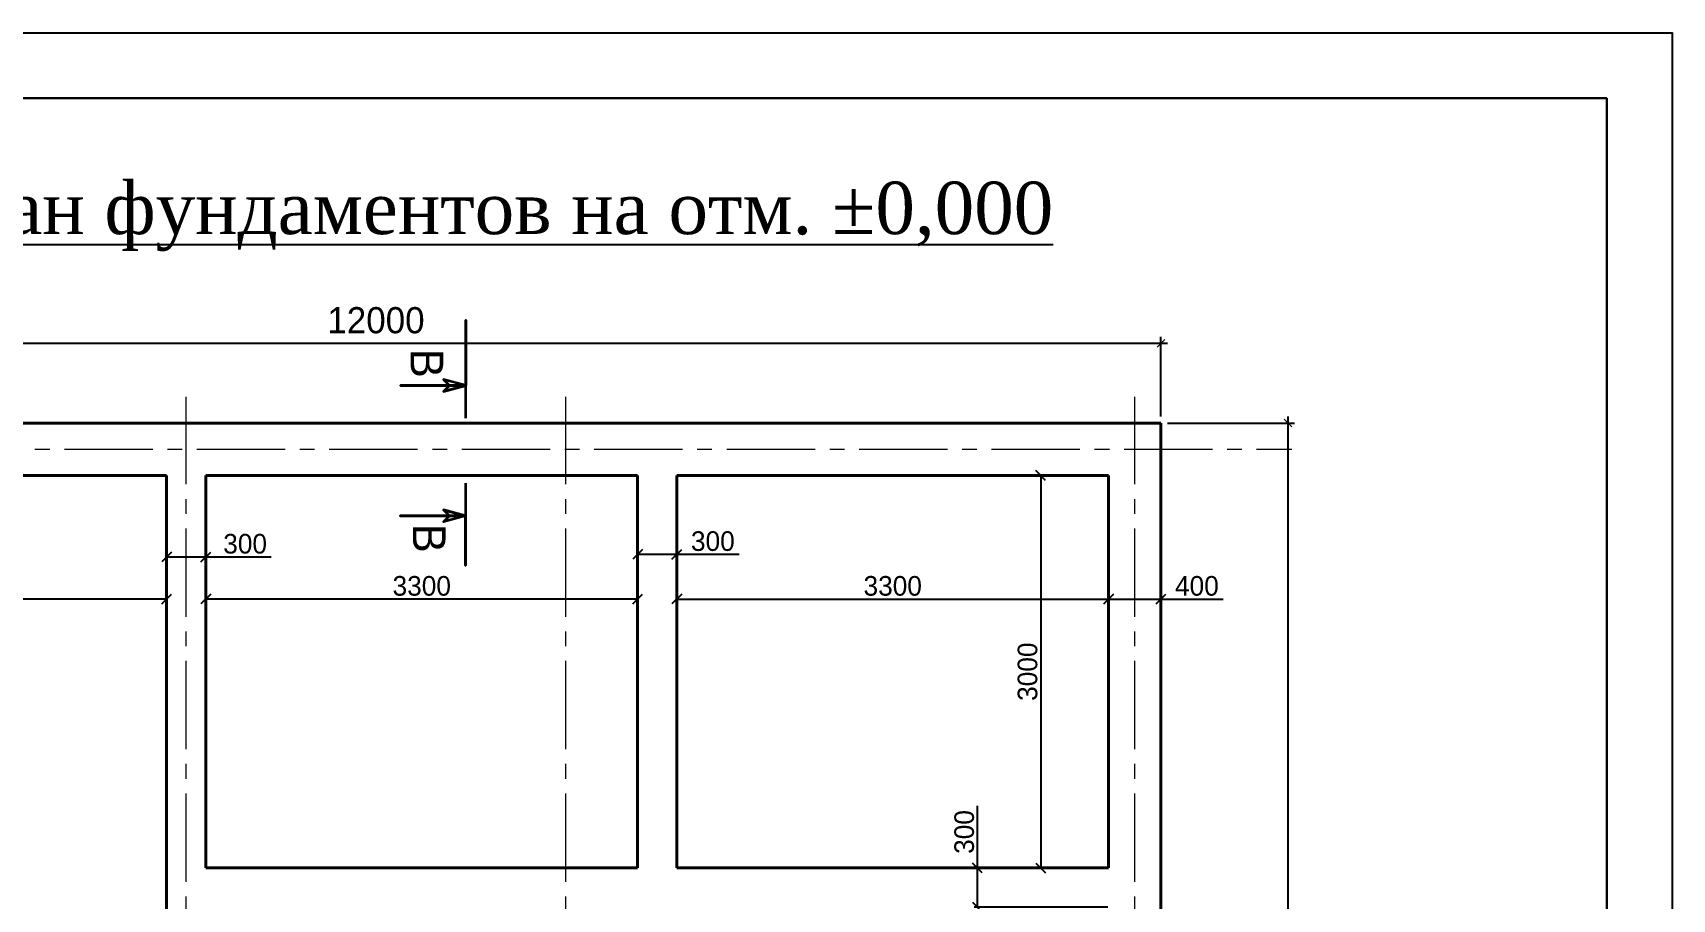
# Model space of a CAD drawing. Header units: millimetres. Extents: x -34189 to 187811, y -74450 to -44144.
# Drawn here: x 85280 to 97811, y -50766 to -44144 of the extents above; entities that cross this region are included whole.
import ezdxf
from ezdxf.enums import TextEntityAlignment as Align

# ---------------------------------------------------------------- set-up
doc = ezdxf.new("R2010")
doc.units = ezdxf.units.MM
doc.linetypes.add('CENTER2', pattern=[1.125, 0.75, -0.125, 0.125, -0.125])
doc.layers.add('ahsap', color=222, linetype='Continuous', lineweight=13)
doc.layers.add('OLCU', color=7, linetype='Continuous', lineweight=13)
doc.layers.add('AKS', color=252, linetype='CENTER2')
doc.layers.add('Штамп', color=222, linetype='Continuous')
doc.styles.add('TR', font='tsimplex.shx', dxfattribs={"width": 0.7})
doc.dimstyles.new('ISO-25', dxfattribs={"dimtxt": 100, "dimasz": 2.5, "dimexe": 1.25, "dimexo": 0.625, "dimtad": 1, "dimdec": 0, "dimtxsty": 'Standard', "dimcen": 2.5, "dimadec": 0, "dimazin": 0, "dimtfac": 1, "dimtdec": 0, "dimtmove": 0, "dimatfit": 3, "dimfxl": 0, "dimarcsym": 0})
doc.dimstyles.get("Standard").update_dxf_attribs({"dimtxt": 125, "dimasz": 60, "dimexe": 50, "dimexo": 50, "dimgap": 30, "dimtad": 1, "dimdec": 0, "dimzin": 0, "dimdsep": 46, "dimtxsty": 'TR', "dimblk": 'ARCHTICK', "dimcen": 90, "dimdle": 50, "dimclrt": 256, "dimadec": 0, "dimazin": 0, "dimtfac": 1, "dimtdec": 0, "dimtofl": 0, "dimtmove": 1, "dimatfit": 3, "dimldrblk": 'ARCHTICK', "dimfxl": 0, "dimtolj": 1, "dimtzin": 0, "dimarcsym": 0})

# ---------------------------------------------------------------- blocks, each defined once
blk = doc.blocks.new('_ArchTick')
at = {"color": 0, "linetype": 'ByBlock', "const_width": 0.15}
blk.add_lwpolyline([(-0.5, -0.5), (0.5, 0.5)], dxfattribs=at)
blk = doc.blocks.new('*D110')
at = {"layer": 'DEFPOINTS', "color": 0}
for p in [(93903, -47127), (91553, -63327), (94874, -63327)]:
    blk.add_point(p, dxfattribs=at)
at = {"layer": 'OLCU', "color": 0, "lineweight": -2}
for p, q in [((94874, -47077), (94874, -63377)), ((93953, -47127), (94924, -47127)), ((91603, -63327), (94924, -63327))]:
    blk.add_line(p, q, dxfattribs=at)
at = {"layer": 'OLCU', "color": 0, "lineweight": -2, "xscale": 60, "yscale": 60, "zscale": 60}
for p, rotation in [((94874, -47127), 90), ((94874, -63327), 270)]:
    blk.add_blockref('_ArchTick', p, dxfattribs=dict(at, rotation=rotation))
at = {"layer": 'OLCU', "insert": (94699, -55227), "char_height": 200, "attachment_point": 5, "rotation": 90}
blk.add_mtext('\\A1;16200', dxfattribs=at)
blk = doc.blocks.new('*D100')
at = {"layer": 'DEFPOINTS', "color": 0}
for p in [(93903, -46517), (81903, -47127), (93903, -47127)]:
    blk.add_point(p, dxfattribs=at)
at = {"layer": 'OLCU', "color": 0, "lineweight": -2}
for p, q in [((81903, -47077), (81903, -46467)), ((93903, -47077), (93903, -46467)), ((81853, -46517), (93953, -46517))]:
    blk.add_line(p, q, dxfattribs=at)
at = {"layer": 'OLCU', "color": 0, "lineweight": -2, "xscale": 60, "yscale": 60, "zscale": 60, "rotation": 180}
blk.add_blockref('_ArchTick', (81903, -46517), dxfattribs=at)
at = {"layer": 'OLCU', "color": 0, "lineweight": -2, "xscale": 60, "yscale": 60, "zscale": 60}
blk.add_blockref('_ArchTick', (93903, -46517), dxfattribs=at)
at = {"layer": 'OLCU', "insert": (87903, -46342), "char_height": 200, "attachment_point": 5}
blk.add_mtext('\\A1;12000', dxfattribs=at)
blk = doc.blocks.new('_Oblique')
at = {"color": 0, "linetype": 'ByBlock', "lineweight": -2}
blk.add_line((-0.5, -0.5), (0.5, 0.5), dxfattribs=at)
blk = doc.blocks.new('*D111')
at = {"layer": 'ahsap', "color": 0, "lineweight": -2}
for p, q in [((90203, -47532), (90203, -48497)), ((93503, -47532), (93503, -48497)), ((90203, -48472), (93503, -48472))]:
    blk.add_line(p, q, dxfattribs=at)
at = {"layer": 'DEFPOINTS', "color": 0}
for p in [(90203, -47527), (93503, -47527), (93503, -48472)]:
    blk.add_point(p, dxfattribs=at)
at = {"layer": 'ahsap', "color": 0, "lineweight": -2, "xscale": 75, "yscale": 75, "zscale": 75, "rotation": 180}
blk.add_blockref('_Oblique', (90203, -48472), dxfattribs=at)
at = {"layer": 'ahsap', "color": 0, "lineweight": -2, "xscale": 75, "yscale": 75, "zscale": 75}
blk.add_blockref('_Oblique', (93503, -48472), dxfattribs=at)
at = {"layer": 'ahsap', "color": 0, "insert": (91853, -48372), "char_height": 150, "attachment_point": 5}
blk.add_mtext('3300', dxfattribs=at)
blk = doc.blocks.new('*D112')
at = {"layer": 'ahsap', "color": 0, "lineweight": -2}
for p, q in [((86603, -47582), (86603, -48497)), ((89903, -47532), (89903, -48497)), ((89903, -48472), (86603, -48472))]:
    blk.add_line(p, q, dxfattribs=at)
at = {"layer": 'DEFPOINTS', "color": 0}
for p in [(86603, -47577), (89903, -47527), (86603, -48472)]:
    blk.add_point(p, dxfattribs=at)
at = {"layer": 'ahsap', "color": 0, "lineweight": -2, "xscale": 75, "yscale": 75, "zscale": 75, "rotation": 180}
blk.add_blockref('_Oblique', (86603, -48472), dxfattribs=at)
at = {"layer": 'ahsap', "color": 0, "lineweight": -2, "xscale": 75, "yscale": 75, "zscale": 75}
blk.add_blockref('_Oblique', (89903, -48472), dxfattribs=at)
at = {"layer": 'ahsap', "color": 0, "insert": (88253, -48372), "char_height": 150, "attachment_point": 5}
blk.add_mtext('3300', dxfattribs=at)
blk = doc.blocks.new('*D118')
at = {"layer": 'ahsap', "color": 0, "lineweight": -2}
for p, q in [((92500, -50527), (92500, -50052)), ((93498, -50527), (92475, -50527)), ((92500, -50827), (92500, -50527)), ((93498, -50827), (92475, -50827))]:
    blk.add_line(p, q, dxfattribs=at)
at = {"layer": 'DEFPOINTS', "color": 0}
for p in [(92500, -50527), (93503, -50527), (93503, -50827)]:
    blk.add_point(p, dxfattribs=at)
at = {"layer": 'ahsap', "color": 0, "lineweight": -2, "xscale": 75, "yscale": 75, "zscale": 75}
for p, rotation in [((92500, -50527), 90), ((92500, -50827), 270)]:
    blk.add_blockref('_Oblique', p, dxfattribs=dict(at, rotation=rotation))
at = {"layer": 'ahsap', "color": 0, "insert": (92400, -50252), "char_height": 150, "attachment_point": 5, "rotation": 90}
blk.add_mtext('300', dxfattribs=at)
blk = doc.blocks.new('*D119')
at = {"layer": 'ahsap', "color": 0, "lineweight": -2}
for p, q in [((93498, -47527), (92959, -47527)), ((92984, -47527), (92984, -50527)), ((93498, -50527), (92959, -50527))]:
    blk.add_line(p, q, dxfattribs=at)
at = {"layer": 'DEFPOINTS', "color": 0}
for p in [(93503, -47527), (92984, -50527), (93503, -50527)]:
    blk.add_point(p, dxfattribs=at)
at = {"layer": 'ahsap', "color": 0, "lineweight": -2, "xscale": 75, "yscale": 75, "zscale": 75}
for p, rotation in [((92984, -47527), 90), ((92984, -50527), 270)]:
    blk.add_blockref('_Oblique', p, dxfattribs=dict(at, rotation=rotation))
at = {"layer": 'ahsap', "color": 0, "insert": (92884, -49027), "char_height": 150, "attachment_point": 5, "rotation": 90}
blk.add_mtext('3000', dxfattribs=at)
blk = doc.blocks.new('*D125')
at = {"layer": 'ahsap', "color": 0, "lineweight": -2}
for p, q in [((86303, -47532), (86303, -48175)), ((86603, -47532), (86603, -48175)), ((86303, -48150), (86603, -48150)), ((86603, -48150), (87103, -48150))]:
    blk.add_line(p, q, dxfattribs=at)
at = {"layer": 'DEFPOINTS', "color": 0}
for p in [(86303, -47527), (86603, -47527), (86303, -48150)]:
    blk.add_point(p, dxfattribs=at)
at = {"layer": 'ahsap', "color": 0, "lineweight": -2, "xscale": 75, "yscale": 75, "zscale": 75, "rotation": 180}
blk.add_blockref('_Oblique', (86303, -48150), dxfattribs=at)
at = {"layer": 'ahsap', "color": 0, "lineweight": -2, "xscale": 75, "yscale": 75, "zscale": 75}
blk.add_blockref('_Oblique', (86603, -48150), dxfattribs=at)
at = {"layer": 'ahsap', "color": 0, "insert": (86903, -48050), "char_height": 150, "attachment_point": 5}
blk.add_mtext('300', dxfattribs=at)
blk = doc.blocks.new('*D126')
at = {"layer": 'ahsap', "color": 0, "lineweight": -2}
for p, q in [((89903, -47532), (89903, -48155)), ((90203, -47532), (90203, -48155)), ((89903, -48130), (90203, -48130)), ((90203, -48130), (90678, -48130))]:
    blk.add_line(p, q, dxfattribs=at)
at = {"layer": 'DEFPOINTS', "color": 0}
for p in [(89903, -47527), (90203, -47527), (90203, -48130)]:
    blk.add_point(p, dxfattribs=at)
at = {"layer": 'ahsap', "color": 0, "lineweight": -2, "xscale": 75, "yscale": 75, "zscale": 75, "rotation": 180}
blk.add_blockref('_Oblique', (89903, -48130), dxfattribs=at)
at = {"layer": 'ahsap', "color": 0, "lineweight": -2, "xscale": 75, "yscale": 75, "zscale": 75}
blk.add_blockref('_Oblique', (90203, -48130), dxfattribs=at)
at = {"layer": 'ahsap', "color": 0, "insert": (90478, -48030), "char_height": 150, "attachment_point": 5}
blk.add_mtext('300', dxfattribs=at)
blk = doc.blocks.new('*D127')
at = {"layer": 'ahsap', "color": 0, "lineweight": -2}
for p, q in [((93503, -47532), (93503, -48497)), ((93903, -47532), (93903, -48497)), ((93503, -48472), (93903, -48472)), ((93903, -48472), (94378, -48472))]:
    blk.add_line(p, q, dxfattribs=at)
at = {"layer": 'DEFPOINTS', "color": 0}
for p in [(93503, -47527), (93903, -47527), (93903, -48472)]:
    blk.add_point(p, dxfattribs=at)
at = {"layer": 'ahsap', "color": 0, "lineweight": -2, "xscale": 75, "yscale": 75, "zscale": 75, "rotation": 180}
blk.add_blockref('_Oblique', (93503, -48472), dxfattribs=at)
at = {"layer": 'ahsap', "color": 0, "lineweight": -2, "xscale": 75, "yscale": 75, "zscale": 75}
blk.add_blockref('_Oblique', (93903, -48472), dxfattribs=at)
at = {"layer": 'ahsap', "color": 0, "insert": (94178, -48372), "char_height": 150, "attachment_point": 5}
blk.add_mtext('400', dxfattribs=at)
blk = doc.blocks.new('*D433')
at = {"layer": 'ahsap', "color": 0, "lineweight": -2}
for p, q in [((82303, -47532), (82303, -48497)), ((86303, -47532), (86303, -48497)), ((86303, -48472), (82303, -48472))]:
    blk.add_line(p, q, dxfattribs=at)
at = {"layer": 'DEFPOINTS', "color": 0}
for p in [(82303, -47527), (86303, -47527), (82303, -48472)]:
    blk.add_point(p, dxfattribs=at)
at = {"layer": 'ahsap', "color": 0, "lineweight": -2, "xscale": 75, "yscale": 75, "zscale": 75, "rotation": 180}
blk.add_blockref('_Oblique', (82303, -48472), dxfattribs=at)
at = {"layer": 'ahsap', "color": 0, "lineweight": -2, "xscale": 75, "yscale": 75, "zscale": 75}
blk.add_blockref('_Oblique', (86303, -48472), dxfattribs=at)
at = {"layer": 'ahsap', "color": 0, "insert": (84303, -48372), "char_height": 150, "attachment_point": 5}
blk.add_mtext('4000', dxfattribs=at)

msp = doc.modelspace()

# ---------------------------------------------------------------- linework, layer by layer
at = {"layer": 'ahsap', "color": 0, "lineweight": 40}
for p, q in [((93903.2, -47126.9), (81903.2, -47126.9)), ((93903.2, -62926.9), (93903.2, -47126.9)), ((86303.2, -47526.9), (82303.2, -47526.9)), ((89903.2, -47526.9), (86603.2, -47526.9)), ((93503.2, -47526.9), (90203.2, -47526.9)), ((93503.2, -50526.9), (93503.2, -47526.9))]:
    msp.add_line(p, q, dxfattribs=at)
at = {"layer": 'ahsap', "color": 1, "lineweight": 35}
for points in [[(88589.5, -47089.8), (88589.5, -46339.8), (88589.5, -46839.8), (88589.5, -46839.8), (88089.5, -46839.8), (88589.5, -46839.8), (88420.5, -46885.1), (88589.5, -46839.8), (88420.5, -46794.5), (88465.8, -46839.8), (88420.5, -46885.1)], [(88588.4, -47585.7), (88588.4, -48216), (88588.4, -47835.7), (88588.4, -47835.7), (88088.4, -47835.7), (88588.4, -47835.7), (88419.3, -47790.4), (88588.4, -47835.7), (88419.3, -47880.9), (88464.6, -47835.7), (88419.3, -47790.4)]]:
    msp.add_lwpolyline(points, dxfattribs=at)
at = {"layer": 'ahsap', "color": 0, "lineweight": 40}
for points in [[(86303.2, -55526.9), (86303.2, -47526.9)], [(86603.2, -50526.9), (86603.2, -47526.9)], [(89903.2, -47526.9), (89903.2, -50526.9)], [(90203.2, -47526.9), (90203.2, -50526.9)], [(89903.2, -50526.9), (86603.2, -50526.9)], [(90203.2, -50526.9), (93503.2, -50526.9)]]:
    msp.add_lwpolyline(points, dxfattribs=at)
at = {"layer": 'AKS', "lineweight": 5, "ltscale": 900}
for p, q in [((86453.2, -65819.9), (86453.2, -46926.9)), ((89353.2, -65819.9), (89353.2, -46926.9)), ((93703.2, -65819.9), (93703.2, -46926.9)), ((80459, -47326.9), (94903.2, -47326.9))]:
    msp.add_line(p, q, dxfattribs=at)
at = {"layer": 'Штамп', "color": 0}
msp.add_lwpolyline([(97811.1, -73843.9), (55811.1, -73843.9), (55811.1, -44143.9), (97811.1, -44143.9)], close=True, dxfattribs=at)
at = {"layer": 'Штамп', "color": 0, "lineweight": 30}
msp.add_lwpolyline([(97311.1, -73343.9), (57811.1, -73343.9), (57811.1, -44643.9), (97311.1, -44643.9)], close=True, dxfattribs=at)

# ---------------------------------------------------------------- texts
at = {"insert": (84347.3, -45282.4), "char_height": 400, "width": 9779.751, "attachment_point": 1}
msp.add_mtext('{\\fTimes New Roman|b0|i0|c204|p18;\\LПлан фундаментов на отм. %%P0,000}', dxfattribs=at)
at = {"layer": 'AKS', "color": 1}
for p in [(88292.5, -46669.6), (88310.2, -48006.6)]:
    msp.add_text('В', height=250, rotation=270, dxfattribs=at).set_placement(p, align=Align.MIDDLE)

# ---------------------------------------------------------------- dimensions: what is measured, and where the dimension line sits
at = {"layer": 'ahsap', "color": 0}
dim = msp.add_linear_dim(base=(92984.4, -50526.9), p1=(93503.2, -47526.9), p2=(93503.2, -50526.9), angle=90, dimstyle='ISO-25', override={"dimtxt": 150, "dimasz": 75, "dimexe": 25, "dimexo": 5, "dimgap": 25, "dimblk1": 'Oblique', "dimblk2": 'Oblique', "dimsah": 1, "dimfxl": 25}, dxfattribs=at)
dim.commit()
dim.dimension.update_dxf_attribs({"geometry": '*D119', "text_midpoint": (92884.4, -49026.9)})
for base, p1, p2, picture, middle in [((82303.2, -48472.1), (86303.2, -47526.9), (82303.2, -47526.9), '*D433', (84303.2, -48372.1)), ((86603.2, -48472.1), (89903.2, -47526.9), (86603.2, -47576.9), '*D112', (88253.2, -48372.1)), ((93503.2, -48472.1), (90203.2, -47526.9), (93503.2, -47526.9), '*D111', (91853.2, -48372.1))]:
    dim = msp.add_linear_dim(base=base, p1=p1, p2=p2, dimstyle='ISO-25', override={"dimtxt": 150, "dimasz": 75, "dimexe": 25, "dimexo": 5, "dimgap": 25, "dimblk1": 'Oblique', "dimblk2": 'Oblique', "dimsah": 1, "dimfxl": 25}, dxfattribs=at)
    dim.commit()
    dim.dimension.update_dxf_attribs({"geometry": picture, "text_midpoint": middle})
for base, p1, p2, picture, middle in [((86303.2, -48150.1), (86603.2, -47526.9), (86303.2, -47526.9), '*D125', (86902.6, -48150.1)), ((90203.2, -48130.1), (89903.2, -47526.9), (90203.2, -47526.9), '*D126', (90478.2, -48130.1)), ((93903.2, -48472.1), (93503.2, -47526.9), (93903.2, -47526.9), '*D127', (94178.2, -48472.1))]:
    dim = msp.add_linear_dim(base=base, p1=p1, p2=p2, dimstyle='ISO-25', override={"dimtxt": 150, "dimasz": 75, "dimexe": 25, "dimexo": 5, "dimgap": 25, "dimblk1": 'Oblique', "dimblk2": 'Oblique', "dimsah": 1, "dimfxl": 25}, dxfattribs=at)
    dim.commit()
    dim.dimension.update_dxf_attribs({"geometry": picture, "text_midpoint": middle, "dimtype": 160})
dim = msp.add_linear_dim(base=(92500.4, -50526.9), p1=(93503.2, -50826.9), p2=(93503.2, -50526.9), angle=90, dimstyle='ISO-25', override={"dimtxt": 150, "dimasz": 75, "dimexe": 25, "dimexo": 5, "dimgap": 25, "dimblk1": 'Oblique', "dimblk2": 'Oblique', "dimsah": 1, "dimfxl": 25}, dxfattribs=at)
dim.commit()
dim.dimension.update_dxf_attribs({"geometry": '*D118', "text_midpoint": (92500.4, -50251.9), "dimtype": 160})
at = {"layer": 'OLCU'}
dim = msp.add_linear_dim(base=(93903.2, -46516.7), p1=(81903.2, -47126.9), p2=(93903.2, -47126.9), dimstyle='Standard', override={"dimtxt": 200, "dimgap": 75, "dimtxsty": 'Standard', "dimtofl": 1, "dimtmove": 0}, dxfattribs=at)
dim.commit()
dim.dimension.update_dxf_attribs({"geometry": '*D100', "text_midpoint": (87903.2, -46516.7), "dimtype": 160})
dim = msp.add_linear_dim(base=(94874, -63326.9), p1=(93903.2, -47126.9), p2=(91553.2, -63326.9), angle=90, dimstyle='Standard', override={"dimtxt": 200, "dimgap": 75, "dimtxsty": 'Standard', "dimtofl": 1, "dimtmove": 0}, dxfattribs=at)
dim.commit()
dim.dimension.update_dxf_attribs({"geometry": '*D110', "text_midpoint": (94699, -55226.9)})

doc.saveas('drawing.dxf')
